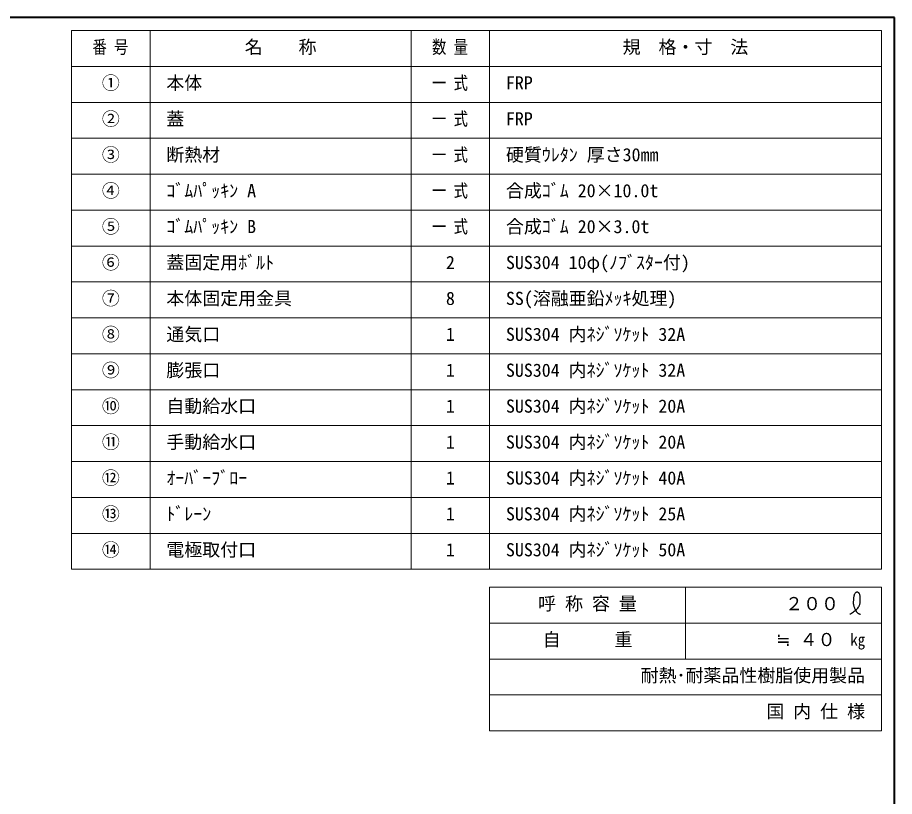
# Model space of a CAD drawing. Units: millimetres, scale not verified. Extents: x -2123 to 1927, y -1358 to 1452.
# Drawn here: x 584 to 1927, y 259 to 1452 of the extents above; entities that cross this region are included whole.
import ezdxf
from ezdxf.enums import TextEntityAlignment as Align

# ---------------------------------------------------------------- set-up
doc = ezdxf.new("R2010")
doc.units = ezdxf.units.MM
doc.header["$LTSCALE"] = 10
doc.layers.add('0-0', color=4, linetype='Continuous', lineweight=9)
doc.styles.add('ＭＳ ゴシック', font='')
doc.styles.get('ＭＳ ゴシック').set_extended_font_data('MS Gothic')

msp = doc.modelspace()

# ---------------------------------------------------------------- linework, layer by layer
at = {"layer": '0-0', "color": 1, "lineweight": 40}
for p, q in [((1927.2, 1451.91), (-2122.8, 1451.91)), ((1927.2, -1358.09), (1927.2, 1451.91))]:
    msp.add_line(p, q, dxfattribs=at)
at = {"layer": '0-0', "color": 3, "lineweight": 18}
for p, q in [((1907.2, 1431.91), (667.2, 1431.91)), ((667.2, 606.91), (667.2, 1431.91)), ((787.2, 606.91), (787.2, 1431.91)), ((1187.2, 606.91), (1187.2, 1431.91)), ((1307.2, 606.91), (1307.2, 1431.91)), ((1907.2, 606.91), (1907.2, 1431.91)), ((1907.2, 1376.91), (667.2, 1376.91)), ((1907.2, 1321.91), (667.2, 1321.91)), ((1907.2, 1266.91), (667.2, 1266.91)), ((1907.2, 1211.91), (667.2, 1211.91)), ((1907.2, 1156.91), (667.2, 1156.91)), ((1907.2, 1101.91), (667.2, 1101.91)), ((1907.2, 1046.91), (667.2, 1046.91)), ((1907.2, 991.91), (667.2, 991.91)), ((1907.2, 936.91), (667.2, 936.91)), ((1907.2, 881.91), (667.2, 881.91)), ((1907.2, 826.91), (667.2, 826.91)), ((1907.2, 771.91), (667.2, 771.91)), ((1907.2, 716.91), (667.2, 716.91)), ((1907.2, 661.91), (667.2, 661.91)), ((1907.2, 606.91), (667.2, 606.91)), ((1907.2, 579.41), (1307.2, 579.41)), ((1307.2, 359.41), (1307.2, 579.41)), ((1607.2, 469.41), (1607.2, 579.41)), ((1907.2, 359.41), (1907.2, 579.41)), ((1907.2, 524.41), (1307.2, 524.41)), ((1907.2, 469.41), (1307.2, 469.41)), ((1907.2, 414.41), (1307.2, 414.41)), ((1907.2, 359.41), (1307.2, 359.41))]:
    msp.add_line(p, q, dxfattribs=at)
at = {"layer": '0-0', "color": 5, "lineweight": 25}
for points in [[(1859, 538.38), (1859.87, 538.88), (1861.36, 539.75), (1862.84, 540.64), (1864.3, 541.57), (1865.73, 542.55), (1867.13, 543.59), (1867.91, 544.22), (1868.49, 544.72), (1869.45, 545.61), (1870.37, 546.55), (1871.22, 547.55), (1871.99, 548.59), (1872.68, 549.7), (1873.03, 550.36), (1873.28, 550.9), (1873.66, 551.86), (1873.98, 552.85), (1874.23, 553.86), (1874.43, 554.88), (1874.58, 555.91), (1874.64, 556.5), (1874.68, 557.12), (1874.73, 558.18), (1874.74, 559.24), (1874.72, 560.3), (1874.69, 561.37), (1874.66, 562.45), (1874.64, 563.08), (1874.62, 563.74), (1874.58, 564.88), (1874.48, 566.02), (1874.31, 567.13), (1874, 568.21), (1873.54, 569.23), (1873.17, 569.8), (1872.94, 570.11), (1872.5, 570.6), (1872, 571.04), (1871.46, 571.41)], [(1871.46, 571.41), (1870.89, 571.68), (1870.3, 571.83), (1869.96, 571.85), (1869.67, 571.83), (1869.19, 571.72), (1868.71, 571.54), (1868.25, 571.28), (1867.81, 570.97), (1867.4, 570.61), (1867.18, 570.39), (1866.88, 570.04), (1866.42, 569.41), (1866.03, 568.74), (1865.71, 568.04), (1865.45, 567.32), (1865.24, 566.58), (1865.14, 566.15), (1865.02, 565.61), (1864.85, 564.66), (1864.72, 563.72), (1864.62, 562.77), (1864.53, 561.81), (1864.45, 560.86), (1864.4, 560.3), (1864.35, 559.64), (1864.25, 558.5), (1864.18, 557.35), (1864.13, 556.21), (1864.13, 555.07), (1864.19, 553.94), (1864.26, 553.29), (1864.34, 552.72), (1864.54, 551.75), (1864.78, 550.78), (1865.08, 549.83), (1865.42, 548.89), (1865.79, 547.97), (1866.01, 547.44), (1866.18, 547.06)], [(1866.18, 547.06), (1866.49, 546.4), (1866.8, 545.76), (1867.13, 545.12), (1867.48, 544.49), (1867.84, 543.86), (1868.06, 543.49), (1868.32, 543.07), (1868.79, 542.35), (1869.29, 541.65), (1869.83, 540.99), (1870.41, 540.37), (1871.03, 539.83), (1871.42, 539.55), (1871.75, 539.33), (1872.35, 539.01), (1872.98, 538.73), (1873.63, 538.48), (1874.3, 538.26), (1874.97, 538.05), (1875.37, 537.94)]]:
    msp.add_lwpolyline(points, dxfattribs=at)

# ---------------------------------------------------------------- texts
at = {"layer": '0-0', "color": 7, "style": 'ＭＳ ゴシック'}
for s, height, width, p in [('番 号', 20.16, 0.8, (699.07, 1390.66)), ('数 量', 20.16, 0.8, (1219.07, 1390.66)), ('一 式', 20.16, 0.8, (1219.07, 1335.66)), ('一 式', 20.16, 0.8, (1219.07, 1280.66)), ('一 式', 20.16, 0.8, (1219.07, 1225.66)), ('一 式', 20.16, 0.8, (1219.07, 1170.66)), ('一 式', 20.16, 0.8, (1219.07, 1115.66)), ('㎏', 18.33, 0.9, (1859.7, 484.41))]:
    msp.add_text(s, height=height, dxfattribs=dict(at, width=width)).set_placement(p, align=Align.BOTTOM_LEFT)
for s, p in [('名\u3000\u3000称', (932.2, 1390.66)), ('規\u3000格・寸\u3000法', (1510.95, 1390.66)), ('①', (713.45, 1335.66)), ('本体', (812.2, 1335.66)), ('FRP', (1332.2, 1335.66)), ('②', (713.45, 1280.66)), ('蓋', (812.2, 1280.66)), ('FRP', (1332.2, 1280.66)), ('③', (713.45, 1225.66)), ('断熱材', (812.2, 1225.66)), ('硬質ｳﾚﾀﾝ 厚さ30mm', (1332.2, 1225.66)), ('④', (713.45, 1170.66)), ('ｺﾞﾑﾊﾟｯｷﾝ A', (812.2, 1170.66)), ('合成ｺﾞﾑ 20×10.0t', (1332.2, 1170.66)), ('⑤', (713.45, 1115.66)), ('ｺﾞﾑﾊﾟｯｷﾝ B', (812.2, 1115.66)), ('合成ｺﾞﾑ 20×3.0t', (1332.2, 1115.66)), ('⑥', (713.45, 1060.66)), ('蓋固定用ﾎﾞﾙﾄ', (812.2, 1060.66)), ('SUS304 10φ(ﾉﾌﾞｽﾀｰ付)', (1332.2, 1060.66)), ('2', (1240.32, 1060.66)), ('⑦', (713.45, 1005.66)), ('本体固定用金具', (812.2, 1005.66)), ('SS(溶融亜鉛ﾒｯｷ処理)', (1332.2, 1005.66)), ('8', (1240.32, 1005.66)), ('⑧', (713.45, 950.66)), ('通気口', (812.2, 950.66)), ('1', (1240.32, 950.66)), ('SUS304 内ﾈｼﾞｿｹｯﾄ 32A', (1332.2, 950.66)), ('⑨', (713.45, 895.66)), ('膨張口', (812.2, 895.66)), ('1', (1240.32, 895.66)), ('SUS304 内ﾈｼﾞｿｹｯﾄ 32A', (1332.2, 895.66)), ('⑩', (713.45, 840.66)), ('自動給水口', (812.2, 840.66)), ('1', (1240.32, 840.66)), ('SUS304 内ﾈｼﾞｿｹｯﾄ 20A', (1332.2, 840.66)), ('⑪', (713.45, 785.66)), ('手動給水口', (812.2, 785.66)), ('1', (1240.32, 785.66)), ('SUS304 内ﾈｼﾞｿｹｯﾄ 20A', (1332.2, 785.66)), ('⑫', (713.45, 730.66)), ('ｵｰﾊﾞｰﾌﾞﾛｰ', (812.2, 730.66)), ('1', (1240.32, 730.66)), ('SUS304 内ﾈｼﾞｿｹｯﾄ 40A', (1332.2, 730.66)), ('⑬', (713.45, 675.66)), ('ﾄﾞﾚｰﾝ', (812.2, 675.66)), ('1', (1240.32, 675.66)), ('SUS304 内ﾈｼﾞｿｹｯﾄ 25A', (1332.2, 675.66)), ('⑭', (713.45, 620.66)), ('電極取付口', (812.2, 620.66)), ('1', (1240.32, 620.66)), ('SUS304 内ﾈｼﾞｿｹｯﾄ 50A', (1332.2, 620.66)), ('呼 称 容 量', (1381.57, 538.16)), ('２００', (1759.7, 538.16)), ('自\u3000\u3000\u3000重', (1388.45, 483.16)), ('≒ ４０', (1745.95, 483.16)), ('耐熱･耐薬品性樹脂使用製品', (1538.45, 428.16)), ('国 内 仕 様', (1730.95, 373.16))]:
    msp.add_text(s, height=20.16, dxfattribs=at).set_placement(p, align=Align.BOTTOM_LEFT)

doc.saveas('drawing.dxf')
